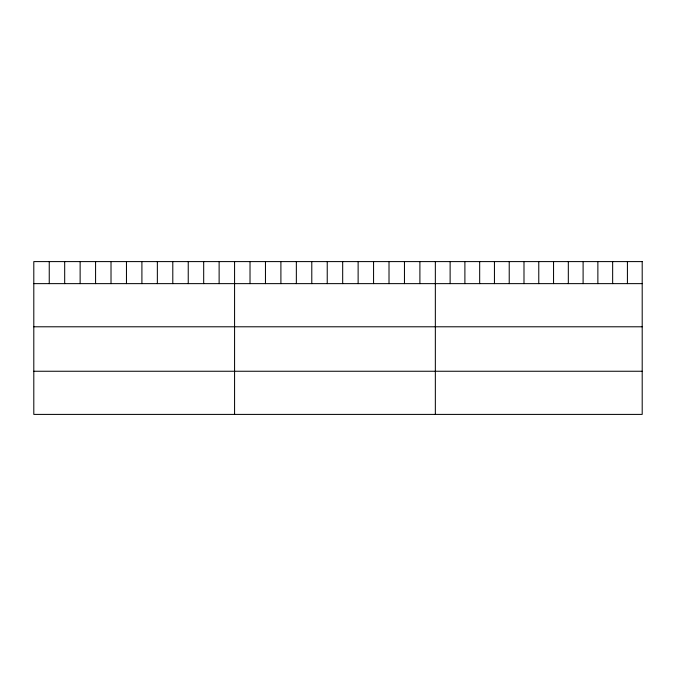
<?xml version="1.0" encoding="UTF-8"?>
<svg xmlns="http://www.w3.org/2000/svg" width="676" height="676" viewBox="0 0 676 676"><rect width="100%" height="100%" fill="white"/><g stroke="black" fill="none" stroke-linecap="round" stroke-linejoin="round"><path stroke-width="1.01" d="M33.8 283.633L642.2 283.633M33.8 326.787L642.2 326.787M33.8 371.251L642.2 371.251M627.421 261.595L627.421 283.633M612.65 261.595L612.65 283.633M597.871 261.595L597.871 283.633M583.101 261.595L583.101 283.633M568.322 261.595L568.322 283.633M553.551 261.595L553.551 283.633M538.772 261.595L538.772 283.633M523.993 261.595L523.993 283.633M509.222 261.595L509.222 283.633M494.443 261.595L494.443 283.633M479.673 261.595L479.673 283.633M464.894 261.595L464.894 283.633M450.123 261.595L450.123 283.633M435.344 261.595L435.344 414.405M419.897 261.595L419.897 283.633M404.459 261.595L404.459 283.633M389.013 261.595L389.013 283.633M373.566 261.595L373.566 283.633M358.128 261.595L358.128 283.633M342.681 261.595L342.681 283.633M327.235 261.595L327.235 283.633M311.788 261.595L311.788 283.633M296.35 261.595L296.35 283.633M280.903 261.595L280.903 283.633M265.457 261.595L265.457 283.633M250.019 261.595L250.019 283.633M234.572 261.595L234.572 414.405M219.125 261.595L219.125 283.633M203.687 261.595L203.687 283.633M188.241 261.595L188.241 283.633M172.794 261.595L172.794 283.633M157.356 261.595L157.356 283.633M141.909 261.595L141.909 283.633M126.463 261.595L126.463 283.633M111.016 261.595L111.016 283.633M95.578 261.595L95.578 283.633M80.131 261.595L80.131 283.633M64.685 261.595L64.685 283.633M49.247 261.595L49.247 283.633M642.2 261.595L33.8 261.595L33.8 414.405L642.2 414.405L642.2 261.595"/></g></svg>
